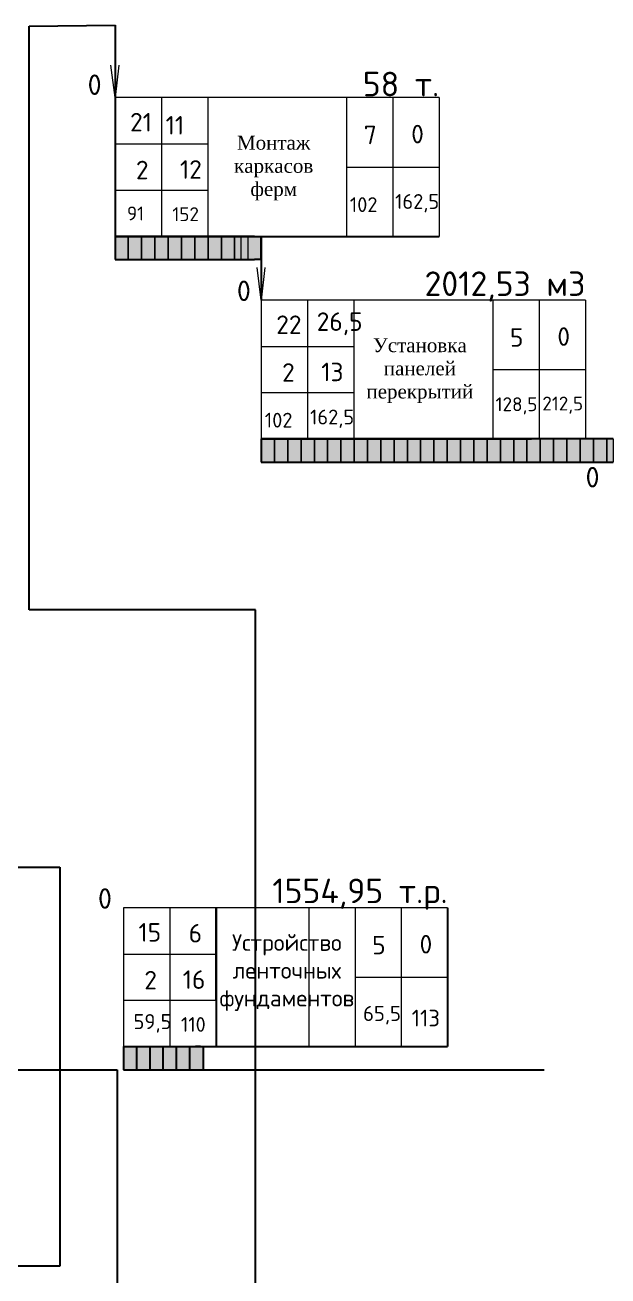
# Model space of a CAD drawing. Header units: millimetres. Extents: x -152693 to 518302, y -31658 to 793547.
# Drawn here: x -132474 to -125442, y 58742 to 73837 of the extents above; entities that cross this region are included whole.
import ezdxf

# ---------------------------------------------------------------- set-up
doc = ezdxf.new("R2010")
doc.units = ezdxf.units.MM
doc.styles.add('PDF ISOCPEUR', font='isocpeur.ttf')
doc.styles.add('ГОСТ 450', font='isocpeur.ttf', dxfattribs={"height": 450})

msp = doc.modelspace()

# ---------------------------------------------------------------- hatches: boundary and pattern name
at = {"lineweight": 20}
h = msp.add_hatch(color=1, dxfattribs=at)
h.dxf.hatch_style = 1
h.paths.add_polyline_path([(-131387.96957, 71006.14534), (-131227.68054, 71006.14534), (-131227.68054, 71285.49821), (-131387.96957, 71285.49821)])
h = msp.add_hatch(color=1, dxfattribs=at)
h.dxf.hatch_style = 1
h.paths.add_polyline_path([(-131227.68054, 71006.14534), (-131067.39151, 71006.14534), (-131067.39151, 71285.49821), (-131227.68054, 71285.49821)])
h = msp.add_hatch(color=1, dxfattribs=at)
h.dxf.hatch_style = 1
h.paths.add_polyline_path([(-131067.39151, 71006.14534), (-130907.10248, 71006.14534), (-130907.10248, 71285.49821), (-131067.39151, 71285.49821)])
h = msp.add_hatch(color=1, dxfattribs=at)
h.dxf.hatch_style = 1
h.paths.add_polyline_path([(-130907.10248, 71006.14534), (-130746.81345, 71006.14534), (-130746.81345, 71285.49821), (-130907.10248, 71285.49821)])
h = msp.add_hatch(color=1, dxfattribs=at)
h.dxf.hatch_style = 1
h.paths.add_polyline_path([(-130746.81345, 71006.14534), (-130586.52441, 71006.14534), (-130586.52441, 71285.49821), (-130746.81345, 71285.49821)])
h = msp.add_hatch(color=1, dxfattribs=at)
h.dxf.hatch_style = 1
h.paths.add_polyline_path([(-130586.52441, 71006.14534), (-130426.23538, 71006.14534), (-130426.23538, 71285.49821), (-130586.52441, 71285.49821)])
h = msp.add_hatch(color=1, dxfattribs=at)
h.dxf.hatch_style = 1
h.paths.add_polyline_path([(-130426.23538, 71006.14534), (-130265.94635, 71006.14534), (-130265.94635, 71285.49821), (-130426.23538, 71285.49821)])
h = msp.add_hatch(color=1, dxfattribs=at)
h.dxf.hatch_style = 1
h.paths.add_polyline_path([(-130265.94635, 71006.14534), (-130105.65732, 71006.14534), (-130105.65732, 71285.49821), (-130265.94635, 71285.49821)])
h = msp.add_hatch(color=1, dxfattribs=at)
h.dxf.hatch_style = 1
h.paths.add_polyline_path([(-130105.65732, 71006.14534), (-129945.36829, 71006.14534), (-129945.36829, 71285.49821), (-130105.65732, 71285.49821)])
h = msp.add_hatch(color=1, dxfattribs=at)
h.dxf.hatch_style = 1
h.paths.add_polyline_path([(-129945.36829, 71006.14534), (-129785.07926, 71006.14534), (-129785.07926, 71285.49821), (-129945.36829, 71285.49821)])
h = msp.add_hatch(color=1, dxfattribs=at)
h.dxf.hatch_style = 1
h.paths.add_polyline_path([(-129865.22377, 71006.14534), (-129624.79023, 71006.14534), (-129624.79023, 71285.49821), (-129865.22377, 71285.49821)])
h = msp.add_hatch(color=1, dxfattribs=at)
h.dxf.hatch_style = 1
h.paths.add_polyline_path([(-129624.79023, 68562.63435), (-129464.50119, 68562.63435), (-129464.50119, 68841.98722), (-129624.79023, 68841.98722)])
h = msp.add_hatch(color=1, dxfattribs=at)
h.dxf.hatch_style = 1
h.paths.add_polyline_path([(-129464.50119, 68562.63435), (-129304.21216, 68562.63435), (-129304.21216, 68841.98722), (-129464.50119, 68841.98722)])
h = msp.add_hatch(color=1, dxfattribs=at)
h.dxf.hatch_style = 1
h.paths.add_polyline_path([(-129304.21216, 68562.63435), (-129143.92313, 68562.63435), (-129143.92313, 68841.98722), (-129304.21216, 68841.98722)])
h = msp.add_hatch(color=1, dxfattribs=at)
h.dxf.hatch_style = 1
h.paths.add_polyline_path([(-129143.92313, 68562.63435), (-128983.6341, 68562.63435), (-128983.6341, 68841.98722), (-129143.92313, 68841.98722)])
h = msp.add_hatch(color=1, dxfattribs=at)
h.dxf.hatch_style = 1
h.paths.add_polyline_path([(-128983.6341, 68562.63435), (-128823.34507, 68562.63435), (-128823.34507, 68841.98722), (-128983.6341, 68841.98722)])
h = msp.add_hatch(color=1, dxfattribs=at)
h.dxf.hatch_style = 1
h.paths.add_polyline_path([(-128823.34507, 68562.63435), (-128663.05604, 68562.63435), (-128663.05604, 68841.98722), (-128823.34507, 68841.98722)])
h = msp.add_hatch(color=1, dxfattribs=at)
h.dxf.hatch_style = 1
h.paths.add_polyline_path([(-128663.05604, 68562.63435), (-128502.76701, 68562.63435), (-128502.76701, 68841.98722), (-128663.05604, 68841.98722)])
h = msp.add_hatch(color=1, dxfattribs=at)
h.dxf.hatch_style = 1
h.paths.add_polyline_path([(-128502.76701, 68562.63435), (-128342.47797, 68562.63435), (-128342.47797, 68841.98722), (-128502.76701, 68841.98722)])
h = msp.add_hatch(color=1, dxfattribs=at)
h.dxf.hatch_style = 1
h.paths.add_polyline_path([(-128342.47797, 68562.63435), (-128182.18894, 68562.63435), (-128182.18894, 68841.98722), (-128342.47797, 68841.98722)])
h = msp.add_hatch(color=1, dxfattribs=at)
h.dxf.hatch_style = 1
h.paths.add_polyline_path([(-128182.18894, 68562.63435), (-128021.89991, 68562.63435), (-128021.89991, 68841.98722), (-128182.18894, 68841.98722)])
h = msp.add_hatch(color=1, dxfattribs=at)
h.dxf.hatch_style = 1
h.paths.add_polyline_path([(-128021.89991, 68562.63435), (-127861.61088, 68562.63435), (-127861.61088, 68841.98722), (-128021.89991, 68841.98722)])
h = msp.add_hatch(color=1, dxfattribs=at)
h.dxf.hatch_style = 1
h.paths.add_polyline_path([(-127861.61088, 68562.63435), (-127701.32185, 68562.63435), (-127701.32185, 68841.98722), (-127861.61088, 68841.98722)])
h = msp.add_hatch(color=1, dxfattribs=at)
h.dxf.hatch_style = 1
h.paths.add_polyline_path([(-127701.32185, 68562.63435), (-127541.03282, 68562.63435), (-127541.03282, 68841.98722), (-127701.32185, 68841.98722)])
h = msp.add_hatch(color=1, dxfattribs=at)
h.dxf.hatch_style = 1
h.paths.add_polyline_path([(-127541.03282, 68562.63435), (-127380.74379, 68562.63435), (-127380.74379, 68841.98722), (-127541.03282, 68841.98722)])
h = msp.add_hatch(color=1, dxfattribs=at)
h.dxf.hatch_style = 1
h.paths.add_polyline_path([(-127380.74379, 68562.63435), (-127220.45475, 68562.63435), (-127220.45475, 68841.98722), (-127380.74379, 68841.98722)])
h = msp.add_hatch(color=1, dxfattribs=at)
h.dxf.hatch_style = 1
h.paths.add_polyline_path([(-127220.45475, 68562.63435), (-127060.16572, 68562.63435), (-127060.16572, 68841.98722), (-127220.45475, 68841.98722)])
h = msp.add_hatch(color=1, dxfattribs=at)
h.dxf.hatch_style = 1
h.paths.add_polyline_path([(-127060.16572, 68562.63435), (-126899.87669, 68562.63435), (-126899.87669, 68841.98722), (-127060.16572, 68841.98722)])
h = msp.add_hatch(color=1, dxfattribs=at)
h.dxf.hatch_style = 1
h.paths.add_polyline_path([(-126899.87669, 68562.63435), (-126739.58766, 68562.63435), (-126739.58766, 68841.98722), (-126899.87669, 68841.98722)])
h = msp.add_hatch(color=1, dxfattribs=at)
h.dxf.hatch_style = 1
h.paths.add_polyline_path([(-126739.58766, 68562.63435), (-126579.29863, 68562.63435), (-126579.29863, 68841.98722), (-126739.58766, 68841.98722)])
h = msp.add_hatch(color=1, dxfattribs=at)
h.dxf.hatch_style = 1
h.paths.add_polyline_path([(-126579.29863, 68562.63435), (-126419.0096, 68562.63435), (-126419.0096, 68841.98722), (-126579.29863, 68841.98722)])
h = msp.add_hatch(color=1, dxfattribs=at)
h.dxf.hatch_style = 1
h.paths.add_polyline_path([(-126419.0096, 68562.63435), (-126258.72057, 68562.63435), (-126258.72057, 68841.98722), (-126419.0096, 68841.98722)])
h = msp.add_hatch(color=1, dxfattribs=at)
h.dxf.hatch_style = 1
h.paths.add_polyline_path([(-126258.72057, 68562.63435), (-126098.43153, 68562.63435), (-126098.43153, 68841.98722), (-126258.72057, 68841.98722)])
h = msp.add_hatch(color=1, dxfattribs=at)
h.dxf.hatch_style = 1
h.paths.add_polyline_path([(-126098.43153, 68562.63435), (-125938.1425, 68562.63435), (-125938.1425, 68841.98722), (-126098.43153, 68841.98722)])
h = msp.add_hatch(color=1, dxfattribs=at)
h.dxf.hatch_style = 1
h.paths.add_polyline_path([(-125938.1425, 68562.63435), (-125777.85347, 68562.63435), (-125777.85347, 68841.98722), (-125938.1425, 68841.98722)])
h = msp.add_hatch(color=1, dxfattribs=at)
h.dxf.hatch_style = 1
h.paths.add_polyline_path([(-125777.85347, 68562.63435), (-125617.56444, 68562.63435), (-125617.56444, 68841.98722), (-125777.85347, 68841.98722)])
h = msp.add_hatch(color=1, dxfattribs=at)
h.dxf.hatch_style = 1
h.paths.add_polyline_path([(-125617.56444, 68562.63435), (-125457.27541, 68562.63435), (-125457.27541, 68841.98722), (-125617.56444, 68841.98722)])
h = msp.add_hatch(color=1, dxfattribs=at)
h.dxf.hatch_style = 1
h.paths.add_polyline_path([(-125457.27541, 68562.63435), (-125377.13089, 68562.63435), (-125377.13089, 68841.98722), (-125457.27541, 68841.98722)])
at = {"lineweight": 20, "true_color": 0x2776bb}
h = msp.add_hatch(color=152, dxfattribs=at)
h.dxf.hatch_style = 1
h.paths.add_polyline_path([(-131286.83041, 61230.18336), (-131126.54138, 61230.18336), (-131126.54138, 61509.53624), (-131286.83041, 61509.53624)])
h = msp.add_hatch(color=152, dxfattribs=at)
h.dxf.hatch_style = 1
h.paths.add_polyline_path([(-131126.54138, 61230.18336), (-130966.25234, 61230.18336), (-130966.25234, 61509.53624), (-131126.54138, 61509.53624)])
h = msp.add_hatch(color=152, dxfattribs=at)
h.dxf.hatch_style = 1
h.paths.add_polyline_path([(-130966.25234, 61230.18336), (-130805.96331, 61230.18336), (-130805.96331, 61509.53624), (-130966.25234, 61509.53624)])
h = msp.add_hatch(color=152, dxfattribs=at)
h.dxf.hatch_style = 1
h.paths.add_polyline_path([(-130805.96331, 61230.18336), (-130645.67428, 61230.18336), (-130645.67428, 61509.53624), (-130805.96331, 61509.53624)])
h = msp.add_hatch(color=152, dxfattribs=at)
h.dxf.hatch_style = 1
h.paths.add_polyline_path([(-130645.67428, 61230.18336), (-130485.38525, 61230.18336), (-130485.38525, 61509.53624), (-130645.67428, 61509.53624)])
h = msp.add_hatch(color=152, dxfattribs=at)
h.dxf.hatch_style = 1
h.paths.add_polyline_path([(-130485.38525, 61230.18336), (-130325.09622, 61230.18336), (-130325.09622, 61509.53624), (-130485.38525, 61509.53624)])

# ---------------------------------------------------------------- linework, layer by layer
for p, q in [((-132422.77802, 73821.55998), (-131387.96957, 73836.91032)), ((-132422.77802, 66779.35245), (-132422.77802, 73821.55998)), ((-131387.96957, 73836.91032), (-131387.96957, 71006.14534)), ((-131387.96957, 73469.62364), (-131387.96957, 72961.61544)), ((-131387.96957, 71285.49821), (-130246.21068, 71285.49821)), ((-131387.96957, 71285.49821), (-127477.02936, 71285.49821)), ((-131387.96957, 71285.49821), (-127477.02936, 71285.49821)), ((-131387.96957, 71285.49821), (-129758.41115, 71285.49821)), ((-131387.96957, 71285.49821), (-127477.02936, 71285.49821)), ((-131387.96957, 71285.49821), (-127477.02936, 71285.49821)), ((-131387.96957, 71285.49821), (-131387.96957, 71006.14534)), ((-129704.93474, 71285.49821), (-131387.96957, 71285.49821)), ((-130456.79333, 71285.49821), (-130506.3799, 71285.49821)), ((-129704.93474, 71285.49821), (-129624.79023, 71285.49821)), ((-129624.79023, 71006.14534), (-129624.79023, 71285.49821)), ((-129624.79023, 71285.49821), (-129624.79023, 71006.14534)), ((-131387.96957, 71006.14534), (-129704.93474, 71006.14534)), ((-129624.79023, 71006.14534), (-129704.93474, 71006.14534)), ((-129624.79023, 71006.14534), (-129624.79023, 70518.10446)), ((-129624.79023, 68841.98722), (-128483.03134, 68841.98722)), ((-129624.79023, 68841.98722), (-126365.67338, 68841.98722)), ((-129624.79023, 68841.98722), (-126365.67338, 68841.98722)), ((-129624.79023, 68841.98722), (-127995.2318, 68841.98722)), ((-129624.79023, 68841.98722), (-126365.67338, 68841.98722)), ((-129624.79023, 68841.98722), (-126365.67338, 68841.98722)), ((-129624.79023, 68841.98722), (-129624.79023, 68562.63435)), ((-129544.64571, 68841.98722), (-129624.79023, 68841.98722)), ((-125377.13089, 68841.98722), (-129544.64571, 68841.98722)), ((-128693.61398, 68841.98722), (-128743.20055, 68841.98722)), ((-129624.79023, 68562.63435), (-125377.13089, 68562.63435)), ((-129691.78241, 66779.35245), (-132422.77802, 66779.35245)), ((-129691.78241, 49015.93075), (-129691.78241, 66779.35245)), ((-136435.80377, 63673.69435), (-132053.59804, 63673.80252)), ((-132053.59804, 63673.80252), (-132053.59804, 58859.15833)), ((-135508.65578, 61230.18336), (-131360.48258, 61230.18336)), ((-131360.48258, 61230.18336), (-131360.48258, 56355.37026)), ((-132053.59804, 58859.15833), (-136449.47464, 58859.05017))]:
    msp.add_line(p, q)
at = {"lineweight": 20}
for p, q in [((-127477.02936, 72961.61544), (-131387.96957, 72961.61544)), ((-131387.96957, 72961.61544), (-131387.96957, 71285.49821)), ((-130829.26383, 72961.61544), (-130829.26383, 71285.49821)), ((-130270.55808, 72961.61544), (-130270.55808, 71285.49821)), ((-128594.44085, 72961.61544), (-128594.44085, 71285.49821)), ((-128035.7351, 72961.61544), (-128035.7351, 71285.49821)), ((-127477.02936, 72961.61544), (-127477.02936, 71285.49821)), ((-131387.96957, 72402.9097), (-130270.55808, 72402.9097)), ((-128594.44085, 72123.55683), (-127477.02936, 72123.55683)), ((-131387.96957, 71844.20395), (-130270.55808, 71844.20395)), ((-131387.96957, 71285.49821), (-127477.02936, 71285.49821)), ((-125713.85001, 70518.10446), (-129624.79023, 70518.10446)), ((-129066.08448, 70518.10446), (-129066.08448, 68841.98722)), ((-128507.37874, 70518.10446), (-128507.37874, 68841.98722)), ((-126831.2615, 70518.10446), (-126831.2615, 68841.98722)), ((-126272.55576, 70518.10446), (-126272.55576, 68841.98722)), ((-125713.85001, 70518.10446), (-125713.85001, 68841.98722)), ((-129624.79023, 70238.75159), (-129624.79023, 68841.98722)), ((-129624.79023, 69959.39871), (-128507.37874, 69959.39871)), ((-126831.2615, 69680.04584), (-125713.85001, 69680.04584)), ((-129624.79023, 69400.69297), (-128507.37874, 69400.69297)), ((-129624.79023, 68841.98722), (-126365.67338, 68841.98722))]:
    msp.add_line(p, q, dxfattribs=at)
at = {"color": 152, "lineweight": 20, "true_color": 0x2776bb}
for p, q in [((-127375.8902, 63185.65347), (-131286.83041, 63185.65347)), ((-131286.83041, 63185.65347), (-131286.83041, 61509.53624)), ((-130728.12466, 63185.65347), (-130728.12466, 61509.53624)), ((-129052.00743, 63185.65347), (-129052.00743, 61509.53624)), ((-128493.30168, 63185.65347), (-128493.30168, 61509.53624)), ((-127934.59594, 63185.65347), (-127934.59594, 61509.53624)), ((-131286.83041, 62626.94773), (-130169.41892, 62626.94773)), ((-128493.30168, 62347.59485), (-127375.8902, 62347.59485)), ((-131286.83041, 62068.24198), (-130169.41892, 62068.24198)), ((-131286.83041, 61509.53624), (-127375.8902, 61509.53624))]:
    msp.add_line(p, q, dxfattribs=at)
at = {"color": 152, "true_color": 0x2776bb}
for p, q in [((-130169.41892, 62068.24198), (-130169.41892, 63185.65347)), ((-130169.41892, 63185.65347), (-130169.41892, 61509.53624)), ((-127375.8902, 63185.65347), (-127375.8902, 61509.53624)), ((-131286.83041, 61509.53624), (-129916.71974, 61509.53624)), ((-131286.83041, 61509.53624), (-127375.8902, 61509.53624)), ((-131286.83041, 61509.53624), (-127375.8902, 61509.53624)), ((-131286.83041, 61509.53624), (-129331.3603, 61509.53624)), ((-131286.83041, 61509.53624), (-127375.8902, 61509.53624)), ((-131286.83041, 61509.53624), (-127375.8902, 61509.53624)), ((-131286.83041, 61509.53624), (-131286.83041, 61230.18336)), ((-131286.83041, 61509.53624), (-131286.83041, 61230.18336)), ((-131286.83041, 61509.53624), (-131286.83041, 61230.18336)), ((-131286.83041, 61509.53624), (-131140.21224, 61509.53624)), ((-131140.21224, 61509.53624), (-130979.92321, 61509.53624)), ((-131126.54138, 61230.18336), (-131126.54138, 61509.53624)), ((-130979.92321, 61509.53624), (-130819.63418, 61509.53624)), ((-130966.25234, 61230.18336), (-130966.25234, 61509.53624)), ((-130819.63418, 61509.53624), (-130659.34515, 61509.53624)), ((-130805.96331, 61230.18336), (-130805.96331, 61509.53624)), ((-130659.34515, 61509.53624), (-130499.05612, 61509.53624)), ((-130645.67428, 61230.18336), (-130645.67428, 61509.53624)), ((-130485.38525, 61230.18336), (-130485.38525, 61509.53624)), ((-130485.38525, 61509.53624), (-130325.09622, 61509.53624)), ((-130369.32503, 61509.53624), (-130418.9116, 61509.53624)), ((-130355.65417, 61509.53624), (-130405.24073, 61509.53624)), ((-130325.09622, 61509.53624), (-130325.09622, 61230.18336)), ((-131286.83041, 61230.18336), (-130325.09622, 61230.18336)), ((-131035.42475, 61230.18336), (-130554.55766, 61230.18336)), ((-131035.42475, 61230.18336), (-130325.09622, 61230.18336)), ((-131035.42475, 61230.18336), (-130875.13572, 61230.18336)), ((-130875.13572, 61230.18336), (-130714.84669, 61230.18336)), ((-130714.84669, 61230.18336), (-130554.55766, 61230.18336)), ((-130554.55766, 61230.18336), (-130394.26862, 61230.18336)), ((-130394.26862, 61230.18336), (-130325.09622, 61230.18336)), ((-130359.68242, 61230.18336), (-126211.50922, 61230.18336))]:
    msp.add_line(p, q, dxfattribs=at)
at = {"lineweight": 20}
for points in [[(-131343.42716, 73353.58865), (-131387.96957, 72961.61544), (-131436.96622, 73353.58865)], [(-129624.79023, 71285.49821), (-129624.79023, 70238.75159)], [(-129580.24782, 70910.07766), (-129624.79023, 70518.10446), (-129673.78688, 70910.07766)]]:
    msp.add_lwpolyline(points, dxfattribs=at)
at = {"color": 1, "lineweight": 20}
for points in [[(-131387.96957, 71285.49821), (-131227.68054, 71285.49821), (-131227.68054, 71006.14534), (-131387.96957, 71006.14534)], [(-131227.68054, 71285.49821), (-131067.39151, 71285.49821), (-131067.39151, 71006.14534), (-131227.68054, 71006.14534)], [(-131067.39151, 71285.49821), (-130907.10248, 71285.49821), (-130907.10248, 71006.14534), (-131067.39151, 71006.14534)], [(-130907.10248, 71285.49821), (-130746.81345, 71285.49821), (-130746.81345, 71006.14534), (-130907.10248, 71006.14534)], [(-130746.81345, 71285.49821), (-130586.52441, 71285.49821), (-130586.52441, 71006.14534), (-130746.81345, 71006.14534)], [(-130586.52441, 71285.49821), (-130426.23538, 71285.49821), (-130426.23538, 71006.14534), (-130586.52441, 71006.14534)], [(-130426.23538, 71285.49821), (-130265.94635, 71285.49821), (-130265.94635, 71006.14534), (-130426.23538, 71006.14534)], [(-130265.94635, 71285.49821), (-130105.65732, 71285.49821), (-130105.65732, 71006.14534), (-130265.94635, 71006.14534)], [(-130105.65732, 71285.49821), (-129945.36829, 71285.49821), (-129945.36829, 71006.14534), (-130105.65732, 71006.14534)], [(-129945.36829, 71285.49821), (-129785.07926, 71285.49821), (-129785.07926, 71006.14534), (-129945.36829, 71006.14534)], [(-129865.22377, 71285.49821), (-129624.79023, 71285.49821), (-129624.79023, 71006.14534), (-129865.22377, 71006.14534)], [(-129624.79023, 68841.98722), (-129464.50119, 68841.98722), (-129464.50119, 68562.63435), (-129624.79023, 68562.63435)], [(-129464.50119, 68841.98722), (-129304.21216, 68841.98722), (-129304.21216, 68562.63435), (-129464.50119, 68562.63435)], [(-129304.21216, 68841.98722), (-129143.92313, 68841.98722), (-129143.92313, 68562.63435), (-129304.21216, 68562.63435)], [(-129143.92313, 68841.98722), (-128983.6341, 68841.98722), (-128983.6341, 68562.63435), (-129143.92313, 68562.63435)], [(-128983.6341, 68841.98722), (-128823.34507, 68841.98722), (-128823.34507, 68562.63435), (-128983.6341, 68562.63435)], [(-128823.34507, 68841.98722), (-128663.05604, 68841.98722), (-128663.05604, 68562.63435), (-128823.34507, 68562.63435)], [(-128663.05604, 68841.98722), (-128502.76701, 68841.98722), (-128502.76701, 68562.63435), (-128663.05604, 68562.63435)], [(-128502.76701, 68841.98722), (-128342.47797, 68841.98722), (-128342.47797, 68562.63435), (-128502.76701, 68562.63435)], [(-128342.47797, 68841.98722), (-128182.18894, 68841.98722), (-128182.18894, 68562.63435), (-128342.47797, 68562.63435)], [(-128182.18894, 68841.98722), (-128021.89991, 68841.98722), (-128021.89991, 68562.63435), (-128182.18894, 68562.63435)], [(-128021.89991, 68841.98722), (-127861.61088, 68841.98722), (-127861.61088, 68562.63435), (-128021.89991, 68562.63435)], [(-127861.61088, 68841.98722), (-127701.32185, 68841.98722), (-127701.32185, 68562.63435), (-127861.61088, 68562.63435)], [(-127701.32185, 68841.98722), (-127541.03282, 68841.98722), (-127541.03282, 68562.63435), (-127701.32185, 68562.63435)], [(-127541.03282, 68841.98722), (-127380.74379, 68841.98722), (-127380.74379, 68562.63435), (-127541.03282, 68562.63435)], [(-127380.74379, 68841.98722), (-127220.45475, 68841.98722), (-127220.45475, 68562.63435), (-127380.74379, 68562.63435)], [(-127220.45475, 68841.98722), (-127060.16572, 68841.98722), (-127060.16572, 68562.63435), (-127220.45475, 68562.63435)], [(-127060.16572, 68841.98722), (-126899.87669, 68841.98722), (-126899.87669, 68562.63435), (-127060.16572, 68562.63435)], [(-126899.87669, 68841.98722), (-126739.58766, 68841.98722), (-126739.58766, 68562.63435), (-126899.87669, 68562.63435)], [(-126739.58766, 68841.98722), (-126579.29863, 68841.98722), (-126579.29863, 68562.63435), (-126739.58766, 68562.63435)], [(-126579.29863, 68841.98722), (-126419.0096, 68841.98722), (-126419.0096, 68562.63435), (-126579.29863, 68562.63435)], [(-126419.0096, 68841.98722), (-126258.72057, 68841.98722), (-126258.72057, 68562.63435), (-126419.0096, 68562.63435)], [(-126258.72057, 68841.98722), (-126098.43153, 68841.98722), (-126098.43153, 68562.63435), (-126258.72057, 68562.63435)], [(-126098.43153, 68841.98722), (-125938.1425, 68841.98722), (-125938.1425, 68562.63435), (-126098.43153, 68562.63435)], [(-125938.1425, 68841.98722), (-125777.85347, 68841.98722), (-125777.85347, 68562.63435), (-125938.1425, 68562.63435)], [(-125777.85347, 68841.98722), (-125617.56444, 68841.98722), (-125617.56444, 68562.63435), (-125777.85347, 68562.63435)], [(-125617.56444, 68841.98722), (-125457.27541, 68841.98722), (-125457.27541, 68562.63435), (-125617.56444, 68562.63435)], [(-125457.27541, 68841.98722), (-125377.13089, 68841.98722), (-125377.13089, 68562.63435), (-125457.27541, 68562.63435)]]:
    msp.add_lwpolyline(points, close=True, dxfattribs=at)
at = {"color": 152, "lineweight": 20, "true_color": 0x2776bb}
for points in [[(-131286.83041, 61509.53624), (-131126.54138, 61509.53624), (-131126.54138, 61230.18336), (-131286.83041, 61230.18336)], [(-131126.54138, 61509.53624), (-130966.25234, 61509.53624), (-130966.25234, 61230.18336), (-131126.54138, 61230.18336)], [(-130966.25234, 61509.53624), (-130805.96331, 61509.53624), (-130805.96331, 61230.18336), (-130966.25234, 61230.18336)], [(-130805.96331, 61509.53624), (-130645.67428, 61509.53624), (-130645.67428, 61230.18336), (-130805.96331, 61230.18336)], [(-130645.67428, 61509.53624), (-130485.38525, 61509.53624), (-130485.38525, 61230.18336), (-130645.67428, 61230.18336)]]:
    msp.add_lwpolyline(points, close=True, dxfattribs=at)

# ---------------------------------------------------------------- texts
at = {"lineweight": 20, "style": 'PDF ISOCPEUR'}
for s, insert, char_height, attachment_point in [('0', (-131718.88408, 72993.3968), 246.89718, 7), ('58 т. ', (-127477.02936, 73124.71244), 296.276621, 6), ('0', (-127815.793, 72409.2144), 223.4823, 7), ('2', (-131136.17226, 71975.8495), 223.4823, 7), ('102', (-128556.13933, 71580.13507), 178.785838, 7), ('2012,53 м3 ', (-125713.85001, 70681.20146), 296.2766207, 6), ('0', (-129918.60228, 70506.00604), 246.89718, 7), ('0', (-126052.61365, 69965.70342), 223.4823, 7), ('2', (-129372.99292, 69532.33851), 223.4823, 7), ('102', (-129581.74693, 68979.43657), 178.785838, 7), ('0', (-125712.43055, 68257.26744), 246.89718, 7)]:
    msp.add_mtext(s, dxfattribs=dict(at, insert=insert, char_height=char_height, attachment_point=attachment_point))
at = {"lineweight": 20, "attachment_point": 7, "style": 'PDF ISOCPEUR'}
for s, insert, char_height, width in [('21', (-131206.67322, 72552.80737), 223.482298, 1189.1897492), ('11', (-130778.05048, 72515.68265), 223.482298, 480.4869403), ('7', (-128387.60149, 72398.67618), 223.4823, 671.0601081), ('12', (-130605.17478, 71982.04466), 223.482298, 2282.4887686), ('162,5', (-128010.41414, 71576.50109), 178.785838, 536.8480865), ('91', (-131244.56803, 71479.67706), 167.611723, 1171.3810609), ('152', (-130696.40982, 71470.23718), 167.611723, 503.2950811), ('26,5', (-128955.37656, 70094.06827), 223.482298, 480.4869403), ('22', (-129443.49387, 70109.29639), 223.482298, 1189.1897492), ('5', (-126624.42215, 69955.1652), 223.4823, 671.0601081), ('13', (-128900.85802, 69538.53367), 223.482298, 2282.4887686), ('128,5', (-126797.23302, 69138.00338), 167.611723, 1995.2641616), ('212,5', (-126233.25983, 69146.43969), 167.611723, 503.2950811), ('162,5', (-129036.02175, 68975.80259), 178.785838, 536.8480865)]:
    msp.add_mtext(s, dxfattribs=dict(at, insert=insert, char_height=char_height, width=width))
at = {"lineweight": 20, "char_height": 201.1340681, "attachment_point": 5, "style": 'ГОСТ 450'}
for s, width, insert in [('{\\fTimes New Roman|b0|i0|c204|p18;\\H0.83333x;Монтаж каркасов ферм}', 1060.0498594, (-129474.11411, 72109.97917)), ('{\\fTimes New Roman|b0|i0|c204|p18;\\H0.83333x;Установка панелей перекрытий}', 1490.1035256, (-127710.93476, 69666.46819))]:
    msp.add_mtext_dynamic_manual_height_columns(s, width=width, gutter_width=10.02812, heights=[0], dxfattribs=dict(at, insert=insert))
at = {"color": 152, "lineweight": 20, "true_color": 0x2776bb, "style": 'PDF ISOCPEUR'}
for s, insert, char_height, attachment_point in [('0', (-131594.17303, 63173.55506), 246.89718, 7), ('1554,95 т.р.', (-127375.8902, 63348.75047), 296.2766207, 6), ('0', (-127714.65383, 62633.25243), 223.4823, 7), ('2', (-131035.0331, 62199.88752), 223.4823, 7), ('59,5', (-131165.77245, 61678.75963), 181.020661, 7), ('65,5', (-128395.7549, 61776.76183), 181.020661, 7), ('113', (-127810.36002, 61753.56601), 201.134068, 7)]:
    msp.add_mtext(s, dxfattribs=dict(at, insert=insert, char_height=char_height, attachment_point=attachment_point))
at = {"color": 152, "lineweight": 20, "true_color": 0x2776bb, "attachment_point": 7, "style": 'PDF ISOCPEUR'}
for s, insert, char_height, width in [('15', (-131105.53405, 62776.8454), 223.482298, 1189.1897492), ('6', (-130499.10433, 62765.99668), 223.4823, 480.4869403), ('5', (-128286.46233, 62622.71421), 223.4823, 671.0601081), ('16', (-130571.242, 62206.08268), 223.482298, 2282.4887686), ('110', (-130593.19287, 61688.98483), 176.99798, 531.4796056)]:
    msp.add_mtext(s, dxfattribs=dict(at, insert=insert, char_height=char_height, width=width))
at = {"color": 152, "lineweight": 20, "true_color": 0x2776bb, "insert": (-129315.6336, 62402.87693), "char_height": 201.1340681, "attachment_point": 5, "style": 'ГОСТ 450'}
msp.add_mtext_dynamic_manual_height_columns('\\pxqc;Устройство \\Pленточных \\Pфундаментов', width=1060.0498594, gutter_width=10.02812, heights=[0], dxfattribs=at)

doc.saveas('drawing.dxf')
